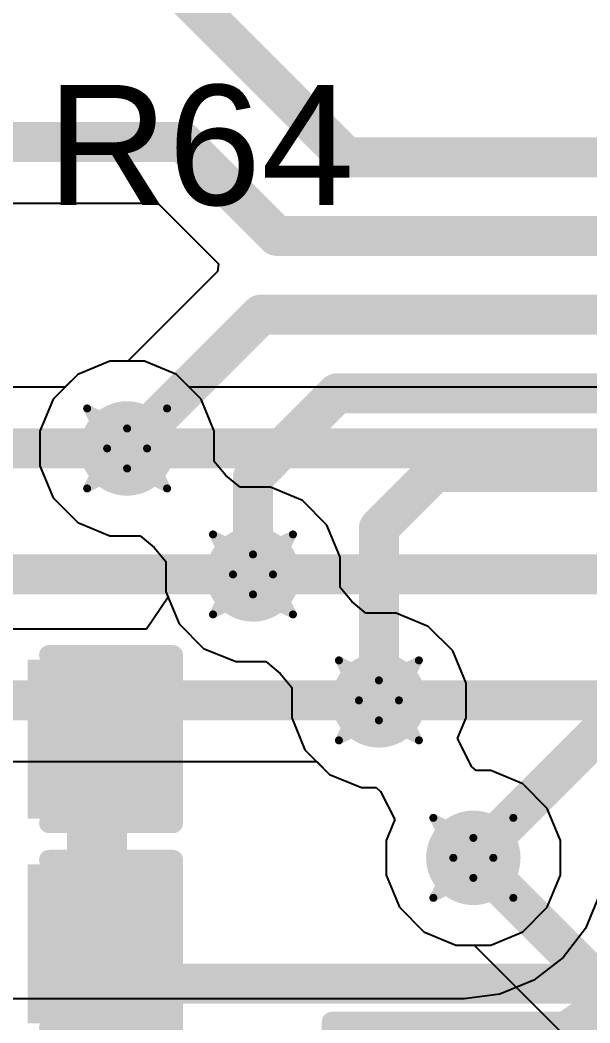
# Model space of a CAD drawing. Header units: inches. Extents: x -0.03 to 9.71, y 0.01 to 4.44.
# Drawn here: x 1.8858 to 2.0284, y 1.6634 to 1.9142 of the extents above; entities that cross this region are included whole.
import ezdxf

# ---------------------------------------------------------------- set-up
doc = ezdxf.new("R2010")
doc.units = ezdxf.units.IN
doc.header["$MEASUREMENT"] = 0
for name, color, linetype in [('Bottom Layer', 5, 'Continuous'), ('Drill Drawing', 1, 'Continuous'), ('Layer 1', 16, 'Continuous'), ('Layer 2', 76, 'Continuous'), ('Top Layer', 1, 'Continuous'), ('Top Overlay', 2, 'Continuous'), ('Top Paste', 8, 'Continuous'), ('Top Solder', 216, 'Continuous'), ('Via Holes', 16, 'Continuous')]:
    doc.layers.add(name, color=color, linetype=linetype)
doc.styles.add('Arial', font='', dxfattribs={"height": 0.2})
doc.styles.get('Arial').set_extended_font_data('Arial')

# ---------------------------------------------------------------- blocks, each defined once
blk = doc.blocks.new('R___0603_57')
at = {"layer": 'Top Layer'}
for points in [[(-0.015, 0.0175), (-0.015, -0.0175), (-0.045, -0.0175), (-0.045, 0.0175)], [(0.045, 0.0175), (0.045, -0.0175), (0.015, -0.0175), (0.015, 0.0175)]]:
    blk.add_hatch(color=1, dxfattribs=at).paths.add_polyline_path(points)
at = {"layer": 'Top Paste'}
for points in [[(-0.015, 0.0175), (-0.015, -0.0175), (-0.045, -0.0175), (-0.045, 0.0175)], [(0.045, 0.0175), (0.045, -0.0175), (0.015, -0.0175), (0.015, 0.0175)]]:
    blk.add_hatch(color=8, dxfattribs=at).paths.add_polyline_path(points)
at = {"layer": 'Top Solder'}
for points in [[(-0.011, 0.0215), (-0.011, -0.0215), (-0.049, -0.0215), (-0.049, 0.0215)], [(0.049, 0.0215), (0.049, -0.0215), (0.011, -0.0215), (0.011, 0.0215)]]:
    blk.add_hatch(color=216, dxfattribs=at).paths.add_polyline_path(points)
at = {"layer": 'Top Overlay'}
for points in [[(-0.048, 0.021, 0.005, 0.005, 0), (0.048, 0.021, 0.005, 0.005, 0)], [(-0.048, -0.021, 0.005, 0.005, 0), (-0.048, 0.021, 0.005, 0.005, 0)], [(0.048, -0.021, 0.005, 0.005, 0), (0.048, 0.021, 0.005, 0.005, 0)], [(-0.048, -0.021, 0.005, 0.005, 0), (0.048, -0.021, 0.005, 0.005, 0)]]:
    blk.add_lwpolyline(points, format="xyseb", dxfattribs=at)
for points in [[(-0.04925, 0.021, 0.0025, 0.0025, 1), (-0.04675, 0.021, 0.0025, 0.0025, 1)], [(-0.04925, 0.021, 0.0025, 0.0025, 1), (-0.04675, 0.021, 0.0025, 0.0025, 1)], [(0.04675, 0.021, 0.0025, 0.0025, 1), (0.04925, 0.021, 0.0025, 0.0025, 1)], [(0.04675, 0.021, 0.0025, 0.0025, 1), (0.04925, 0.021, 0.0025, 0.0025, 1)], [(-0.04925, -0.021, 0.0025, 0.0025, 1), (-0.04675, -0.021, 0.0025, 0.0025, 1)], [(-0.04925, -0.021, 0.0025, 0.0025, 1), (-0.04675, -0.021, 0.0025, 0.0025, 1)], [(0.04675, -0.021, 0.0025, 0.0025, 1), (0.04925, -0.021, 0.0025, 0.0025, 1)], [(0.04675, -0.021, 0.0025, 0.0025, 1), (0.04925, -0.021, 0.0025, 0.0025, 1)]]:
    blk.add_lwpolyline(points, format="xyseb", close=True, dxfattribs=at)
blk = doc.blocks.new('C___0603_154')
at = {"layer": 'Top Layer'}
for points in [[(-0.015, 0.0175), (-0.015, -0.0175), (-0.045, -0.0175), (-0.045, 0.0175)], [(0.045, 0.0175), (0.045, -0.0175), (0.015, -0.0175), (0.015, 0.0175)]]:
    blk.add_hatch(color=1, dxfattribs=at).paths.add_polyline_path(points)
at = {"layer": 'Top Paste'}
for points in [[(-0.015, 0.0175), (-0.015, -0.0175), (-0.045, -0.0175), (-0.045, 0.0175)], [(0.045, 0.0175), (0.045, -0.0175), (0.015, -0.0175), (0.015, 0.0175)]]:
    blk.add_hatch(color=8, dxfattribs=at).paths.add_polyline_path(points)
at = {"layer": 'Top Solder'}
for points in [[(-0.01264, 0.01986), (-0.01264, -0.01986), (-0.04736, -0.01986), (-0.04736, 0.01986)], [(0.04736, 0.01986), (0.04736, -0.01986), (0.01264, -0.01986), (0.01264, 0.01986)]]:
    blk.add_hatch(color=216, dxfattribs=at).paths.add_polyline_path(points)
at = {"layer": 'Top Overlay'}
for points in [[(-0.049, 0.021, 0.005, 0.005, 0), (-0.018, 0.021, 0.005, 0.005, 0)], [(-0.049, -0.021, 0.005, 0.005, 0), (-0.049, 0.021, 0.005, 0.005, 0)], [(0.018, 0.021, 0.005, 0.005, 0), (0.049, 0.021, 0.005, 0.005, 0)], [(0.049, -0.021, 0.005, 0.005, 0), (0.049, 0.021, 0.005, 0.005, 0)], [(-0.049, -0.021, 0.005, 0.005, 0), (-0.018, -0.021, 0.005, 0.005, 0)], [(0.018, -0.021, 0.005, 0.005, 0), (0.049, -0.021, 0.005, 0.005, 0)]]:
    blk.add_lwpolyline(points, format="xyseb", dxfattribs=at)
for points in [[(-0.05025, 0.021, 0.0025, 0.0025, 1), (-0.04775, 0.021, 0.0025, 0.0025, 1)], [(-0.05025, 0.021, 0.0025, 0.0025, 1), (-0.04775, 0.021, 0.0025, 0.0025, 1)], [(-0.01925, 0.021, 0.0025, 0.0025, 1), (-0.01675, 0.021, 0.0025, 0.0025, 1)], [(0.01675, 0.021, 0.0025, 0.0025, 1), (0.01925, 0.021, 0.0025, 0.0025, 1)], [(0.04775, 0.021, 0.0025, 0.0025, 1), (0.05025, 0.021, 0.0025, 0.0025, 1)], [(0.04775, 0.021, 0.0025, 0.0025, 1), (0.05025, 0.021, 0.0025, 0.0025, 1)], [(-0.05025, -0.021, 0.0025, 0.0025, 1), (-0.04775, -0.021, 0.0025, 0.0025, 1)], [(-0.05025, -0.021, 0.0025, 0.0025, 1), (-0.04775, -0.021, 0.0025, 0.0025, 1)], [(-0.01925, -0.021, 0.0025, 0.0025, 1), (-0.01675, -0.021, 0.0025, 0.0025, 1)], [(0.01675, -0.021, 0.0025, 0.0025, 1), (0.01925, -0.021, 0.0025, 0.0025, 1)], [(0.04775, -0.021, 0.0025, 0.0025, 1), (0.05025, -0.021, 0.0025, 0.0025, 1)], [(0.04775, -0.021, 0.0025, 0.0025, 1), (0.05025, -0.021, 0.0025, 0.0025, 1)]]:
    blk.add_lwpolyline(points, format="xyseb", close=True, dxfattribs=at)
blk = doc.blocks.new('C___0603_155')
at = {"layer": 'Top Layer'}
for points in [[(-0.015, 0.0175), (-0.015, -0.0175), (-0.045, -0.0175), (-0.045, 0.0175)], [(0.045, 0.0175), (0.045, -0.0175), (0.015, -0.0175), (0.015, 0.0175)]]:
    blk.add_hatch(color=1, dxfattribs=at).paths.add_polyline_path(points)
at = {"layer": 'Top Paste'}
for points in [[(-0.015, 0.0175), (-0.015, -0.0175), (-0.045, -0.0175), (-0.045, 0.0175)], [(0.045, 0.0175), (0.045, -0.0175), (0.015, -0.0175), (0.015, 0.0175)]]:
    blk.add_hatch(color=8, dxfattribs=at).paths.add_polyline_path(points)
at = {"layer": 'Top Solder'}
for points in [[(-0.01264, 0.01986), (-0.01264, -0.01986), (-0.04736, -0.01986), (-0.04736, 0.01986)], [(0.04736, 0.01986), (0.04736, -0.01986), (0.01264, -0.01986), (0.01264, 0.01986)]]:
    blk.add_hatch(color=216, dxfattribs=at).paths.add_polyline_path(points)
at = {"layer": 'Top Overlay'}
for points in [[(-0.049, 0.021, 0.005, 0.005, 0), (-0.018, 0.021, 0.005, 0.005, 0)], [(-0.049, -0.021, 0.005, 0.005, 0), (-0.049, 0.021, 0.005, 0.005, 0)], [(0.018, 0.021, 0.005, 0.005, 0), (0.049, 0.021, 0.005, 0.005, 0)], [(0.049, -0.021, 0.005, 0.005, 0), (0.049, 0.021, 0.005, 0.005, 0)], [(-0.049, -0.021, 0.005, 0.005, 0), (-0.018, -0.021, 0.005, 0.005, 0)], [(0.018, -0.021, 0.005, 0.005, 0), (0.049, -0.021, 0.005, 0.005, 0)]]:
    blk.add_lwpolyline(points, format="xyseb", dxfattribs=at)
for points in [[(-0.05025, 0.021, 0.0025, 0.0025, 1), (-0.04775, 0.021, 0.0025, 0.0025, 1)], [(-0.05025, 0.021, 0.0025, 0.0025, 1), (-0.04775, 0.021, 0.0025, 0.0025, 1)], [(-0.01925, 0.021, 0.0025, 0.0025, 1), (-0.01675, 0.021, 0.0025, 0.0025, 1)], [(0.01675, 0.021, 0.0025, 0.0025, 1), (0.01925, 0.021, 0.0025, 0.0025, 1)], [(0.04775, 0.021, 0.0025, 0.0025, 1), (0.05025, 0.021, 0.0025, 0.0025, 1)], [(0.04775, 0.021, 0.0025, 0.0025, 1), (0.05025, 0.021, 0.0025, 0.0025, 1)], [(-0.05025, -0.021, 0.0025, 0.0025, 1), (-0.04775, -0.021, 0.0025, 0.0025, 1)], [(-0.05025, -0.021, 0.0025, 0.0025, 1), (-0.04775, -0.021, 0.0025, 0.0025, 1)], [(-0.01925, -0.021, 0.0025, 0.0025, 1), (-0.01675, -0.021, 0.0025, 0.0025, 1)], [(0.01675, -0.021, 0.0025, 0.0025, 1), (0.01925, -0.021, 0.0025, 0.0025, 1)], [(0.04775, -0.021, 0.0025, 0.0025, 1), (0.05025, -0.021, 0.0025, 0.0025, 1)], [(0.04775, -0.021, 0.0025, 0.0025, 1), (0.05025, -0.021, 0.0025, 0.0025, 1)]]:
    blk.add_lwpolyline(points, format="xyseb", close=True, dxfattribs=at)

msp = doc.modelspace()

# ---------------------------------------------------------------- hatches: boundary and pattern name
at = {"layer": 'Bottom Layer'}
h = msp.add_hatch(color=5, dxfattribs=at)
edge = h.paths.add_edge_path()
edge.add_arc((1.9126, 1.80709), 0.01181, 0, 360)
h = msp.add_hatch(color=5, dxfattribs=at)
edge = h.paths.add_edge_path()
edge.add_arc((1.94409, 1.77559), 0.01181, 0, 360)
h = msp.add_hatch(color=5, dxfattribs=at)
edge = h.paths.add_edge_path()
edge.add_arc((1.97559, 1.7441), 0.01181, 0, 360)
h = msp.add_hatch(color=5, dxfattribs=at)
edge = h.paths.add_edge_path()
edge.add_arc((1.99921, 1.70473), 0.01181, 0, 360)
at = {"layer": 'Layer 1'}
h = msp.add_hatch(color=16, dxfattribs=at)
edge = h.paths.add_edge_path()
edge.add_arc((1.9126, 1.80709), 0.01181, 0, 360)
h = msp.add_hatch(color=16, dxfattribs=at)
edge = h.paths.add_edge_path()
edge.add_arc((1.94409, 1.77559), 0.01181, 0, 360)
h = msp.add_hatch(color=16, dxfattribs=at)
edge = h.paths.add_edge_path()
edge.add_arc((1.97559, 1.7441), 0.01181, 0, 360)
h = msp.add_hatch(color=16, dxfattribs=at)
edge = h.paths.add_edge_path()
edge.add_arc((1.99921, 1.70473), 0.01181, 0, 360)
at = {"layer": 'Layer 2'}
h = msp.add_hatch(color=76, dxfattribs=at)
edge = h.paths.add_edge_path()
edge.add_arc((1.9126, 1.80709), 0.01181, 0, 360)
h = msp.add_hatch(color=76, dxfattribs=at)
edge = h.paths.add_edge_path()
edge.add_arc((1.94409, 1.77559), 0.01181, 0, 360)
h = msp.add_hatch(color=76, dxfattribs=at)
edge = h.paths.add_edge_path()
edge.add_arc((1.97559, 1.7441), 0.01181, 0, 360)
h = msp.add_hatch(color=76, dxfattribs=at)
edge = h.paths.add_edge_path()
edge.add_arc((1.99921, 1.70473), 0.01181, 0, 360)
at = {"layer": 'Top Layer'}
h = msp.add_hatch(color=1, dxfattribs=at)
edge = h.paths.add_edge_path()
edge.add_arc((1.9126, 1.80709), 0.01181, 0, 360)
h = msp.add_hatch(color=1, dxfattribs=at)
edge = h.paths.add_edge_path()
edge.add_arc((1.94409, 1.77559), 0.01181, 0, 360)
h = msp.add_hatch(color=1, dxfattribs=at)
edge = h.paths.add_edge_path()
edge.add_arc((1.97559, 1.7441), 0.01181, 0, 360)
h = msp.add_hatch(color=1, dxfattribs=at)
edge = h.paths.add_edge_path()
edge.add_arc((1.99921, 1.70473), 0.01181, 0, 360)
at = {"layer": 'Via Holes'}
h = msp.add_hatch(color=7, dxfattribs=at)
edge = h.paths.add_edge_path()
edge.add_arc((1.9126, 1.80709), 0.00591, 0, 360)
h = msp.add_hatch(color=7, dxfattribs=at)
edge = h.paths.add_edge_path()
edge.add_arc((1.94409, 1.77559), 0.00591, 0, 360)
h = msp.add_hatch(color=7, dxfattribs=at)
edge = h.paths.add_edge_path()
edge.add_arc((1.97559, 1.7441), 0.00591, 0, 360)
h = msp.add_hatch(color=7, dxfattribs=at)
edge = h.paths.add_edge_path()
edge.add_arc((1.99921, 1.70473), 0.00591, 0, 360)

# ---------------------------------------------------------------- linework, layer by layer
at = {"layer": 'Bottom Layer'}
for p, q in [((1.90826, 1.8289), (1.90024, 1.82558)), ((1.91694, 1.8289), (1.90826, 1.8289)), ((1.92495, 1.82558), (1.91694, 1.8289)), ((1.90024, 1.82558), (1.89705, 1.82238)), ((1.92815, 1.82238), (1.92495, 1.82558)), ((1.89705, 1.82238), (0.72815, 1.82238)), ((2.7498, 1.82238), (1.92815, 1.82238)), ((0.88029, 1.7288), (1.96004, 1.7288)), ((1.96004, 1.7288), (1.96324, 1.7256)), ((1.96324, 1.7256), (1.97125, 1.72228)), ((1.97125, 1.72228), (1.97488, 1.72228)), ((1.97488, 1.72228), (1.97597, 1.72131)), ((1.97597, 1.72131), (1.97956, 1.71428)), ((1.97956, 1.71428), (1.9774, 1.70906)), ((1.9774, 1.70906), (1.9774, 1.70039)), ((1.9774, 1.70039), (1.98072, 1.69237)), ((1.98072, 1.69237), (1.98686, 1.68623)), ((1.98686, 1.68623), (1.99487, 1.68291)), ((1.99487, 1.68291), (1.99939, 1.68291)), ((1.99939, 1.68291), (2.02367, 1.65864))]:
    msp.add_line(p, q, dxfattribs=at)
for points in [[(0.7126, 1.80709, 0.01, 0.01, 0), (1.9126, 1.80709, 0.01, 0.01, 0)], [(1.9126, 1.80709, 0.01, 0.01, 0), (2.80315, 1.80709, 0.01, 0.01, 0)], [(0.74409, 1.77559, 0.01, 0.01, 0), (1.94409, 1.77559, 0.01, 0.01, 0)], [(1.94409, 1.77559, 0.01, 0.01, 0), (2.71535, 1.77559, 0.01, 0.01, 0)], [(0.77559, 1.7441, 0.01, 0.01, 0), (1.97559, 1.7441, 0.01, 0.01, 0)], [(1.97559, 1.7441, 0.01, 0.01, 0), (3.17559, 1.7441, 0.01, 0.01, 0)], [(1.99921, 1.70473, 0.01, 0.01, 0), (2.03449, 1.66945, 0.01, 0.01, 0)]]:
    msp.add_lwpolyline(points, format="xyseb", dxfattribs=at)
for points in [[(1.9101, 1.80709, 0.005, 0.005, 1), (1.9151, 1.80709, 0.005, 0.005, 1)], [(1.9101, 1.80709, 0.005, 0.005, 1), (1.9151, 1.80709, 0.005, 0.005, 1)], [(1.94159, 1.77559, 0.005, 0.005, 1), (1.94659, 1.77559, 0.005, 0.005, 1)], [(1.94159, 1.77559, 0.005, 0.005, 1), (1.94659, 1.77559, 0.005, 0.005, 1)], [(1.97309, 1.7441, 0.005, 0.005, 1), (1.97809, 1.7441, 0.005, 0.005, 1)], [(1.97309, 1.7441, 0.005, 0.005, 1), (1.97809, 1.7441, 0.005, 0.005, 1)], [(1.99671, 1.70473, 0.005, 0.005, 1), (2.00171, 1.70473, 0.005, 0.005, 1)]]:
    msp.add_lwpolyline(points, format="xyseb", close=True, dxfattribs=at)
at = {"layer": 'Drill Drawing'}
for points in [[(1.9026, 1.81709, 0.002, 0.002, 0), (1.9126, 1.81209, 0.002, 0.002, 0)], [(1.9026, 1.81709, 0.002, 0.002, 0), (1.9076, 1.80709, 0.002, 0.002, 0)], [(1.9126, 1.81209, 0.002, 0.002, 0), (1.9226, 1.81709, 0.002, 0.002, 0)], [(1.9176, 1.80709, 0.002, 0.002, 0), (1.9226, 1.81709, 0.002, 0.002, 0)], [(1.9026, 1.79709, 0.002, 0.002, 0), (1.9076, 1.80709, 0.002, 0.002, 0)], [(1.9176, 1.80709, 0.002, 0.002, 0), (1.9226, 1.79709, 0.002, 0.002, 0)], [(1.9026, 1.79709, 0.002, 0.002, 0), (1.9126, 1.80209, 0.002, 0.002, 0)], [(1.9126, 1.80209, 0.002, 0.002, 0), (1.9226, 1.79709, 0.002, 0.002, 0)], [(1.93409, 1.78559, 0.002, 0.002, 0), (1.94409, 1.78059, 0.002, 0.002, 0)], [(1.93409, 1.78559, 0.002, 0.002, 0), (1.93909, 1.77559, 0.002, 0.002, 0)], [(1.94409, 1.78059, 0.002, 0.002, 0), (1.95409, 1.78559, 0.002, 0.002, 0)], [(1.94909, 1.77559, 0.002, 0.002, 0), (1.95409, 1.78559, 0.002, 0.002, 0)], [(1.93409, 1.76559, 0.002, 0.002, 0), (1.93909, 1.77559, 0.002, 0.002, 0)], [(1.94909, 1.77559, 0.002, 0.002, 0), (1.95409, 1.76559, 0.002, 0.002, 0)], [(1.93409, 1.76559, 0.002, 0.002, 0), (1.94409, 1.77059, 0.002, 0.002, 0)], [(1.94409, 1.77059, 0.002, 0.002, 0), (1.95409, 1.76559, 0.002, 0.002, 0)], [(1.96559, 1.7541, 0.002, 0.002, 0), (1.97559, 1.7491, 0.002, 0.002, 0)], [(1.96559, 1.7541, 0.002, 0.002, 0), (1.97059, 1.7441, 0.002, 0.002, 0)], [(1.97559, 1.7491, 0.002, 0.002, 0), (1.98559, 1.7541, 0.002, 0.002, 0)], [(1.98059, 1.7441, 0.002, 0.002, 0), (1.98559, 1.7541, 0.002, 0.002, 0)], [(1.96559, 1.7341, 0.002, 0.002, 0), (1.97059, 1.7441, 0.002, 0.002, 0)], [(1.98059, 1.7441, 0.002, 0.002, 0), (1.98559, 1.7341, 0.002, 0.002, 0)], [(1.96559, 1.7341, 0.002, 0.002, 0), (1.97559, 1.7391, 0.002, 0.002, 0)], [(1.97559, 1.7391, 0.002, 0.002, 0), (1.98559, 1.7341, 0.002, 0.002, 0)], [(1.98921, 1.71473, 0.002, 0.002, 0), (1.99921, 1.70972, 0.002, 0.002, 0)], [(1.98921, 1.71473, 0.002, 0.002, 0), (1.99421, 1.70473, 0.002, 0.002, 0)], [(1.99921, 1.70972, 0.002, 0.002, 0), (2.00921, 1.71473, 0.002, 0.002, 0)], [(2.00421, 1.70473, 0.002, 0.002, 0), (2.00921, 1.71473, 0.002, 0.002, 0)], [(1.98921, 1.69473, 0.002, 0.002, 0), (1.99421, 1.70473, 0.002, 0.002, 0)], [(2.00421, 1.70473, 0.002, 0.002, 0), (2.00921, 1.69473, 0.002, 0.002, 0)], [(1.98921, 1.69473, 0.002, 0.002, 0), (1.99921, 1.69972, 0.002, 0.002, 0)], [(1.99921, 1.69972, 0.002, 0.002, 0), (2.00921, 1.69473, 0.002, 0.002, 0)]]:
    msp.add_lwpolyline(points, format="xyseb", dxfattribs=at)
for points in [[(1.9021, 1.81709, 0.001, 0.001, 1), (1.9031, 1.81709, 0.001, 0.001, 1)], [(1.9021, 1.81709, 0.001, 0.001, 1), (1.9031, 1.81709, 0.001, 0.001, 1)], [(1.9221, 1.81709, 0.001, 0.001, 1), (1.9231, 1.81709, 0.001, 0.001, 1)], [(1.9221, 1.81709, 0.001, 0.001, 1), (1.9231, 1.81709, 0.001, 0.001, 1)], [(1.9121, 1.81209, 0.001, 0.001, 1), (1.9131, 1.81209, 0.001, 0.001, 1)], [(1.9121, 1.81209, 0.001, 0.001, 1), (1.9131, 1.81209, 0.001, 0.001, 1)], [(1.9071, 1.80709, 0.001, 0.001, 1), (1.9081, 1.80709, 0.001, 0.001, 1)], [(1.9071, 1.80709, 0.001, 0.001, 1), (1.9081, 1.80709, 0.001, 0.001, 1)], [(1.9171, 1.80709, 0.001, 0.001, 1), (1.9181, 1.80709, 0.001, 0.001, 1)], [(1.9171, 1.80709, 0.001, 0.001, 1), (1.9181, 1.80709, 0.001, 0.001, 1)], [(1.9121, 1.80209, 0.001, 0.001, 1), (1.9131, 1.80209, 0.001, 0.001, 1)], [(1.9121, 1.80209, 0.001, 0.001, 1), (1.9131, 1.80209, 0.001, 0.001, 1)], [(1.9021, 1.79709, 0.001, 0.001, 1), (1.9031, 1.79709, 0.001, 0.001, 1)], [(1.9021, 1.79709, 0.001, 0.001, 1), (1.9031, 1.79709, 0.001, 0.001, 1)], [(1.9221, 1.79709, 0.001, 0.001, 1), (1.9231, 1.79709, 0.001, 0.001, 1)], [(1.9221, 1.79709, 0.001, 0.001, 1), (1.9231, 1.79709, 0.001, 0.001, 1)], [(1.93359, 1.78559, 0.001, 0.001, 1), (1.93459, 1.78559, 0.001, 0.001, 1)], [(1.93359, 1.78559, 0.001, 0.001, 1), (1.93459, 1.78559, 0.001, 0.001, 1)], [(1.95359, 1.78559, 0.001, 0.001, 1), (1.95459, 1.78559, 0.001, 0.001, 1)], [(1.95359, 1.78559, 0.001, 0.001, 1), (1.95459, 1.78559, 0.001, 0.001, 1)], [(1.94359, 1.78059, 0.001, 0.001, 1), (1.94459, 1.78059, 0.001, 0.001, 1)], [(1.94359, 1.78059, 0.001, 0.001, 1), (1.94459, 1.78059, 0.001, 0.001, 1)], [(1.93859, 1.77559, 0.001, 0.001, 1), (1.93959, 1.77559, 0.001, 0.001, 1)], [(1.93859, 1.77559, 0.001, 0.001, 1), (1.93959, 1.77559, 0.001, 0.001, 1)], [(1.94859, 1.77559, 0.001, 0.001, 1), (1.94959, 1.77559, 0.001, 0.001, 1)], [(1.94859, 1.77559, 0.001, 0.001, 1), (1.94959, 1.77559, 0.001, 0.001, 1)], [(1.94359, 1.77059, 0.001, 0.001, 1), (1.94459, 1.77059, 0.001, 0.001, 1)], [(1.94359, 1.77059, 0.001, 0.001, 1), (1.94459, 1.77059, 0.001, 0.001, 1)], [(1.93359, 1.76559, 0.001, 0.001, 1), (1.93459, 1.76559, 0.001, 0.001, 1)], [(1.93359, 1.76559, 0.001, 0.001, 1), (1.93459, 1.76559, 0.001, 0.001, 1)], [(1.95359, 1.76559, 0.001, 0.001, 1), (1.95459, 1.76559, 0.001, 0.001, 1)], [(1.95359, 1.76559, 0.001, 0.001, 1), (1.95459, 1.76559, 0.001, 0.001, 1)], [(1.96509, 1.7541, 0.001, 0.001, 1), (1.96609, 1.7541, 0.001, 0.001, 1)], [(1.96509, 1.7541, 0.001, 0.001, 1), (1.96609, 1.7541, 0.001, 0.001, 1)], [(1.98509, 1.7541, 0.001, 0.001, 1), (1.98609, 1.7541, 0.001, 0.001, 1)], [(1.98509, 1.7541, 0.001, 0.001, 1), (1.98609, 1.7541, 0.001, 0.001, 1)], [(1.97509, 1.7491, 0.001, 0.001, 1), (1.97609, 1.7491, 0.001, 0.001, 1)], [(1.97509, 1.7491, 0.001, 0.001, 1), (1.97609, 1.7491, 0.001, 0.001, 1)], [(1.97009, 1.7441, 0.001, 0.001, 1), (1.97109, 1.7441, 0.001, 0.001, 1)], [(1.97009, 1.7441, 0.001, 0.001, 1), (1.97109, 1.7441, 0.001, 0.001, 1)], [(1.98009, 1.7441, 0.001, 0.001, 1), (1.98109, 1.7441, 0.001, 0.001, 1)], [(1.98009, 1.7441, 0.001, 0.001, 1), (1.98109, 1.7441, 0.001, 0.001, 1)], [(1.97509, 1.7391, 0.001, 0.001, 1), (1.97609, 1.7391, 0.001, 0.001, 1)], [(1.97509, 1.7391, 0.001, 0.001, 1), (1.97609, 1.7391, 0.001, 0.001, 1)], [(1.96509, 1.7341, 0.001, 0.001, 1), (1.96609, 1.7341, 0.001, 0.001, 1)], [(1.96509, 1.7341, 0.001, 0.001, 1), (1.96609, 1.7341, 0.001, 0.001, 1)], [(1.98509, 1.7341, 0.001, 0.001, 1), (1.98609, 1.7341, 0.001, 0.001, 1)], [(1.98509, 1.7341, 0.001, 0.001, 1), (1.98609, 1.7341, 0.001, 0.001, 1)], [(1.98871, 1.71473, 0.001, 0.001, 1), (1.98971, 1.71473, 0.001, 0.001, 1)], [(1.98871, 1.71473, 0.001, 0.001, 1), (1.98971, 1.71473, 0.001, 0.001, 1)], [(2.00871, 1.71473, 0.001, 0.001, 1), (2.00971, 1.71473, 0.001, 0.001, 1)], [(2.00871, 1.71473, 0.001, 0.001, 1), (2.00971, 1.71473, 0.001, 0.001, 1)], [(1.99871, 1.70972, 0.001, 0.001, 1), (1.99971, 1.70972, 0.001, 0.001, 1)], [(1.99871, 1.70972, 0.001, 0.001, 1), (1.99971, 1.70972, 0.001, 0.001, 1)], [(1.99371, 1.70473, 0.001, 0.001, 1), (1.99471, 1.70473, 0.001, 0.001, 1)], [(1.99371, 1.70473, 0.001, 0.001, 1), (1.99471, 1.70473, 0.001, 0.001, 1)], [(2.00371, 1.70473, 0.001, 0.001, 1), (2.00471, 1.70473, 0.001, 0.001, 1)], [(2.00371, 1.70473, 0.001, 0.001, 1), (2.00471, 1.70473, 0.001, 0.001, 1)], [(1.99871, 1.69972, 0.001, 0.001, 1), (1.99971, 1.69972, 0.001, 0.001, 1)], [(1.99871, 1.69972, 0.001, 0.001, 1), (1.99971, 1.69972, 0.001, 0.001, 1)], [(1.98871, 1.69473, 0.001, 0.001, 1), (1.98971, 1.69473, 0.001, 0.001, 1)], [(1.98871, 1.69473, 0.001, 0.001, 1), (1.98971, 1.69473, 0.001, 0.001, 1)], [(2.00871, 1.69473, 0.001, 0.001, 1), (2.00971, 1.69473, 0.001, 0.001, 1)], [(2.00871, 1.69473, 0.001, 0.001, 1), (2.00971, 1.69473, 0.001, 0.001, 1)]]:
    msp.add_lwpolyline(points, format="xyseb", close=True, dxfattribs=at)
at = {"layer": 'Layer 1'}
for p, q in [((1.90826, 1.8289), (1.90024, 1.82558)), ((1.91694, 1.8289), (1.90826, 1.8289)), ((1.92495, 1.82558), (1.91694, 1.8289)), ((1.90024, 1.82558), (1.89411, 1.81944)), ((1.93109, 1.81944), (1.92495, 1.82558)), ((1.89411, 1.81944), (1.89079, 1.81143)), ((1.93441, 1.81143), (1.93109, 1.81944)), ((1.89079, 1.81143), (1.89079, 1.80275)), ((1.93441, 1.80385), (1.93441, 1.81143)), ((1.93733, 1.80032), (1.93441, 1.80385)), ((1.89079, 1.80275), (1.89411, 1.79473)), ((1.94085, 1.7974), (1.93733, 1.80032)), ((1.94843, 1.7974), (1.94085, 1.7974)), ((1.95645, 1.79408), (1.94843, 1.7974)), ((1.89411, 1.79473), (1.90024, 1.7886)), ((1.96259, 1.78795), (1.95645, 1.79408)), ((1.90024, 1.7886), (1.90826, 1.78528)), ((1.96591, 1.77993), (1.96259, 1.78795)), ((1.90826, 1.78528), (1.91584, 1.78528)), ((1.91584, 1.78528), (1.91936, 1.78235)), ((1.91936, 1.78235), (1.92228, 1.77883)), ((1.92228, 1.77883), (1.92228, 1.77125)), ((1.96591, 1.77235), (1.96591, 1.77993)), ((1.92228, 1.77125), (1.9256, 1.76324)), ((1.96883, 1.76883), (1.96591, 1.77235)), ((1.97235, 1.76591), (1.96883, 1.76883)), ((1.97993, 1.76591), (1.97235, 1.76591)), ((1.98795, 1.76259), (1.97993, 1.76591)), ((1.9256, 1.76324), (1.93174, 1.7571)), ((1.99408, 1.75645), (1.98795, 1.76259)), ((1.93174, 1.7571), (1.93976, 1.75378)), ((1.9974, 1.74843), (1.99408, 1.75645)), ((1.93976, 1.75378), (1.94734, 1.75378)), ((1.94734, 1.75378), (1.95086, 1.75086)), ((1.95086, 1.75086), (1.95378, 1.74734)), ((1.9974, 1.73976), (1.9974, 1.74843)), ((1.95378, 1.74734), (1.95378, 1.73976)), ((1.95378, 1.73976), (1.9571, 1.73174)), ((1.99524, 1.73454), (1.9974, 1.73976)), ((1.99883, 1.72751), (1.99524, 1.73454)), ((1.9571, 1.73174), (1.96324, 1.7256)), ((1.96324, 1.7256), (1.97125, 1.72228)), ((1.99993, 1.72654), (1.99883, 1.72751)), ((2.00355, 1.72654), (1.99993, 1.72654)), ((2.01157, 1.72322), (2.00355, 1.72654)), ((2.0177, 1.71708), (2.01157, 1.72322)), ((1.97125, 1.72228), (1.97488, 1.72228)), ((1.97488, 1.72228), (1.97597, 1.72131)), ((1.97597, 1.72131), (1.97956, 1.71428)), ((2.02102, 1.70906), (2.0177, 1.71708)), ((1.97956, 1.71428), (1.9774, 1.70906)), ((1.9774, 1.70906), (1.9774, 1.70039)), ((2.02102, 1.70039), (2.02102, 1.70906)), ((1.9774, 1.70039), (1.98072, 1.69237)), ((2.0177, 1.69237), (2.02102, 1.70039)), ((1.98072, 1.69237), (1.98686, 1.68623)), ((2.01157, 1.68623), (2.0177, 1.69237)), ((1.98686, 1.68623), (1.99487, 1.68291)), ((2.00355, 1.68291), (2.01157, 1.68623)), ((1.99487, 1.68291), (2.00355, 1.68291))]:
    msp.add_line(p, q, dxfattribs=at)
at = {"layer": 'Layer 2'}
for p, q in [((1.90826, 1.8289), (1.90024, 1.82558)), ((1.91694, 1.8289), (1.90826, 1.8289)), ((1.92495, 1.82558), (1.91694, 1.8289)), ((1.90024, 1.82558), (1.89411, 1.81944)), ((1.93109, 1.81944), (1.92495, 1.82558)), ((1.89411, 1.81944), (1.89079, 1.81143)), ((1.93441, 1.81143), (1.93109, 1.81944)), ((1.89079, 1.81143), (1.89079, 1.80275)), ((1.93441, 1.80385), (1.93441, 1.81143)), ((1.93733, 1.80032), (1.93441, 1.80385)), ((1.89079, 1.80275), (1.89411, 1.79473)), ((1.94085, 1.7974), (1.93733, 1.80032)), ((1.94843, 1.7974), (1.94085, 1.7974)), ((1.95645, 1.79408), (1.94843, 1.7974)), ((1.89411, 1.79473), (1.90024, 1.7886)), ((1.96259, 1.78795), (1.95645, 1.79408)), ((1.90024, 1.7886), (1.90826, 1.78528)), ((1.96591, 1.77993), (1.96259, 1.78795)), ((1.90826, 1.78528), (1.91584, 1.78528)), ((1.91584, 1.78528), (1.91936, 1.78235)), ((1.91936, 1.78235), (1.92228, 1.77883)), ((1.92228, 1.77883), (1.92228, 1.77125)), ((1.96591, 1.77235), (1.96591, 1.77993)), ((1.92228, 1.77125), (1.9256, 1.76324)), ((1.96883, 1.76883), (1.96591, 1.77235)), ((1.97235, 1.76591), (1.96883, 1.76883)), ((1.97993, 1.76591), (1.97235, 1.76591)), ((1.98795, 1.76259), (1.97993, 1.76591)), ((1.9256, 1.76324), (1.93174, 1.7571)), ((1.99408, 1.75645), (1.98795, 1.76259)), ((1.93174, 1.7571), (1.93976, 1.75378)), ((1.9974, 1.74843), (1.99408, 1.75645)), ((1.93976, 1.75378), (1.94734, 1.75378)), ((1.94734, 1.75378), (1.95086, 1.75086)), ((1.95086, 1.75086), (1.95378, 1.74734)), ((1.9974, 1.73976), (1.9974, 1.74843)), ((1.95378, 1.74734), (1.95378, 1.73976)), ((1.95378, 1.73976), (1.9571, 1.73174)), ((1.99524, 1.73454), (1.9974, 1.73976)), ((1.99883, 1.72751), (1.99524, 1.73454)), ((1.9571, 1.73174), (1.96324, 1.7256)), ((1.96324, 1.7256), (1.97125, 1.72228)), ((1.99993, 1.72654), (1.99883, 1.72751)), ((2.00355, 1.72654), (1.99993, 1.72654)), ((2.01157, 1.72322), (2.00355, 1.72654)), ((2.0177, 1.71708), (2.01157, 1.72322)), ((1.97125, 1.72228), (1.97488, 1.72228)), ((1.97488, 1.72228), (1.97597, 1.72131)), ((1.97597, 1.72131), (1.97956, 1.71428)), ((2.02102, 1.70906), (2.0177, 1.71708)), ((1.97956, 1.71428), (1.9774, 1.70906)), ((1.9774, 1.70906), (1.9774, 1.70039)), ((2.02102, 1.70039), (2.02102, 1.70906)), ((1.9774, 1.70039), (1.98072, 1.69237)), ((2.0177, 1.69237), (2.02102, 1.70039)), ((2.0308, 1.6956), (2.02728, 1.68709)), ((1.98072, 1.69237), (1.98686, 1.68623)), ((2.01157, 1.68623), (2.0177, 1.69237)), ((1.98686, 1.68623), (1.99487, 1.68291)), ((2.00355, 1.68291), (2.01157, 1.68623)), ((2.02728, 1.68709), (2.02168, 1.67978)), ((1.99487, 1.68291), (2.00355, 1.68291)), ((2.02168, 1.67978), (2.01437, 1.67418)), ((2.01437, 1.67418), (2.00586, 1.67065)), ((2.00586, 1.67065), (1.99696, 1.66948)), ((1.99673, 1.66951), (1.85219, 1.66951)), ((1.99696, 1.66948), (1.99673, 1.66951))]:
    msp.add_line(p, q, dxfattribs=at)
msp.add_lwpolyline([(2.0622, 1.70473, 0.04, 0.04, -0.414214), (1.99673, 1.63925, 0.04, 0.04, 0)], format="xyseb", dxfattribs=at)
at = {"layer": 'Top Layer'}
for p, q in [((1.87071, 1.86841), (1.92026, 1.86841)), ((1.92026, 1.86841), (1.93543, 1.85323)), ((1.93543, 1.85323), (1.93525, 1.85137)), ((1.93525, 1.85137), (1.91278, 1.8289)), ((1.90826, 1.8289), (1.90024, 1.82558)), ((1.91278, 1.8289), (1.90826, 1.8289)), ((1.90024, 1.82558), (1.89411, 1.81944)), ((1.89411, 1.81944), (1.89079, 1.81143)), ((1.89079, 1.81143), (1.89079, 1.80275)), ((1.89079, 1.80275), (1.89411, 1.79473)), ((1.89411, 1.79473), (1.90024, 1.7886)), ((1.90024, 1.7886), (1.90826, 1.78528)), ((1.90826, 1.78528), (1.91584, 1.78528)), ((1.91584, 1.78528), (1.91936, 1.78235)), ((1.91936, 1.78235), (1.92228, 1.77883)), ((1.92228, 1.77883), (1.92228, 1.77125)), ((1.92228, 1.77125), (1.92284, 1.76991)), ((1.92284, 1.76991), (1.91749, 1.76191)), ((1.91749, 1.76191), (1.88008, 1.76191))]:
    msp.add_line(p, q, dxfattribs=at)
for points in [[(1.90751, 1.93988, 0.01, 0.01, 0), (1.96747, 1.87992, 0.01, 0.01, 0)], [(1.84571, 1.8837, 0.01, 0.01, 0), (1.92659, 1.8837, 0.01, 0.01, 0)], [(1.92659, 1.8837, 0.01, 0.01, 0), (1.95006, 1.86024, 0.01, 0.01, 0)], [(1.96747, 1.87992, 0.01, 0.01, 0), (2.04941, 1.87992, 0.01, 0.01, 0)], [(1.95006, 1.86024, 0.01, 0.01, 0), (2.04941, 1.86024, 0.01, 0.01, 0)], [(1.9126, 1.80709, 0.01, 0.01, 0), (1.94606, 1.84055, 0.01, 0.01, 0)], [(1.94606, 1.84055, 0.01, 0.01, 0), (2.04941, 1.84055, 0.01, 0.01, 0)], [(1.94409, 1.79985, 0.01, 0.01, 0), (1.96511, 1.82087, 0.01, 0.01, 0)], [(1.96511, 1.82087, 0.01, 0.01, 0), (2.04941, 1.82087, 0.01, 0.01, 0)], [(1.97559, 1.7872, 0.01, 0.01, 0), (1.98957, 1.80118, 0.01, 0.01, 0)], [(1.98957, 1.80118, 0.01, 0.01, 0), (2.04941, 1.80118, 0.01, 0.01, 0)], [(1.94409, 1.77559, 0.01, 0.01, 0), (1.94409, 1.79985, 0.01, 0.01, 0)], [(1.97559, 1.7441, 0.01, 0.01, 0), (1.97559, 1.7872, 0.01, 0.01, 0)], [(1.99921, 1.70473, 0.01, 0.01, 0), (2.05088, 1.7564, 0.01, 0.01, 0)], [(1.90508, 1.68323, 0.015, 0.015, 0), (1.90508, 1.73441, 0.015, 0.015, 0)], [(1.99921, 1.70473, 0.01, 0.01, 0), (1.99921, 1.70473, 0.01, 0.01, 0)], [(1.90008, 1.67323, 0.01, 0.01, 0), (2.0823, 1.67323, 0.01, 0.01, 0)]]:
    msp.add_lwpolyline(points, format="xyseb", dxfattribs=at)
for points in [[(1.92409, 1.8837, 0.005, 0.005, 1), (1.92909, 1.8837, 0.005, 0.005, 1)], [(1.92409, 1.8837, 0.005, 0.005, 1), (1.92909, 1.8837, 0.005, 0.005, 1)], [(1.96497, 1.87992, 0.005, 0.005, 1), (1.96997, 1.87992, 0.005, 0.005, 1)], [(1.96497, 1.87992, 0.005, 0.005, 1), (1.96997, 1.87992, 0.005, 0.005, 1)], [(1.94756, 1.86024, 0.005, 0.005, 1), (1.95256, 1.86024, 0.005, 0.005, 1)], [(1.94756, 1.86024, 0.005, 0.005, 1), (1.95256, 1.86024, 0.005, 0.005, 1)], [(1.94356, 1.84055, 0.005, 0.005, 1), (1.94856, 1.84055, 0.005, 0.005, 1)], [(1.94356, 1.84055, 0.005, 0.005, 1), (1.94856, 1.84055, 0.005, 0.005, 1)], [(1.96261, 1.82087, 0.005, 0.005, 1), (1.96761, 1.82087, 0.005, 0.005, 1)], [(1.96261, 1.82087, 0.005, 0.005, 1), (1.96761, 1.82087, 0.005, 0.005, 1)], [(1.9101, 1.80709, 0.005, 0.005, 1), (1.9151, 1.80709, 0.005, 0.005, 1)], [(1.98707, 1.80118, 0.005, 0.005, 1), (1.99207, 1.80118, 0.005, 0.005, 1)], [(1.98707, 1.80118, 0.005, 0.005, 1), (1.99207, 1.80118, 0.005, 0.005, 1)], [(1.94159, 1.79985, 0.005, 0.005, 1), (1.94659, 1.79985, 0.005, 0.005, 1)], [(1.94159, 1.79985, 0.005, 0.005, 1), (1.94659, 1.79985, 0.005, 0.005, 1)], [(1.97309, 1.7872, 0.005, 0.005, 1), (1.97809, 1.7872, 0.005, 0.005, 1)], [(1.97309, 1.7872, 0.005, 0.005, 1), (1.97809, 1.7872, 0.005, 0.005, 1)], [(1.94159, 1.77559, 0.005, 0.005, 1), (1.94659, 1.77559, 0.005, 0.005, 1)], [(1.97309, 1.7441, 0.005, 0.005, 1), (1.97809, 1.7441, 0.005, 0.005, 1)], [(1.90133, 1.73441, 0.0075, 0.0075, 1), (1.90883, 1.73441, 0.0075, 0.0075, 1)], [(1.99671, 1.70473, 0.005, 0.005, 1), (2.00171, 1.70473, 0.005, 0.005, 1)], [(1.99671, 1.70473, 0.005, 0.005, 1), (2.00171, 1.70473, 0.005, 0.005, 1)], [(1.99671, 1.70473, 0.005, 0.005, 1), (2.00171, 1.70473, 0.005, 0.005, 1)], [(1.90133, 1.68323, 0.0075, 0.0075, 1), (1.90883, 1.68323, 0.0075, 0.0075, 1)], [(1.89758, 1.67323, 0.005, 0.005, 1), (1.90258, 1.67323, 0.005, 0.005, 1)]]:
    msp.add_lwpolyline(points, format="xyseb", close=True, dxfattribs=at)

# ---------------------------------------------------------------- block references
for name, p in [('C___0603_154', (1.87508, 1.73441)), ('C___0603_155', (1.87508, 1.68323)), ('R___0603_57', (2.01181, 1.64273))]:
    msp.add_blockref(name, p)

# ---------------------------------------------------------------- texts
at = {"layer": 'Top Overlay', "style": 'Arial'}
msp.add_text('R64', height=0.03, dxfattribs=at).set_placement((1.89256, 1.86798))

doc.saveas('drawing.dxf')
